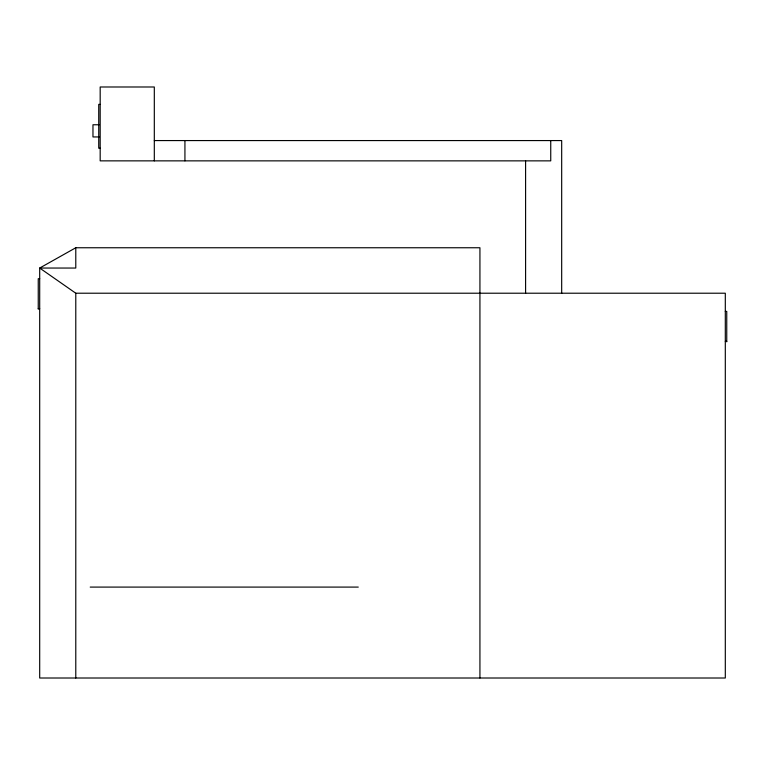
<?xml version="1.0" encoding="UTF-8"?>
<svg xmlns="http://www.w3.org/2000/svg" width="765" height="765" viewBox="0 0 765 765"><rect width="100%" height="100%" fill="white"/><g stroke="black" fill="none" stroke-linecap="round" stroke-linejoin="round"><path stroke-width="1.15" d="M75.783 247.755L39.694 268.046L39.694 678.01L725.306 678.01L725.306 293.215L75.783 293.215L39.694 268.046L75.783 268.046L75.783 247.755L479.932 247.755L479.932 678.01M100.177 104.384L98.733 104.384L98.733 148.219L100.177 148.219M99.144 124.762L92.967 124.762L92.967 136.945L99.144 136.945M154.31 140.569L561.682 140.569L561.682 293.377M39.694 278.709L38.25 278.709L38.25 309.127M38.25 308.639L39.694 308.639M725.306 311.403L726.75 311.403L726.75 341.821M725.306 341.333L726.75 341.333M90.213 587.09L358.269 587.09M550.743 140.569L550.743 160.86L100.177 160.86L100.177 86.99L154.31 86.99L154.31 160.86M525.593 160.86L525.593 293.377M184.929 140.569L184.929 160.86M75.783 293.215L75.783 678.01"/></g></svg>
